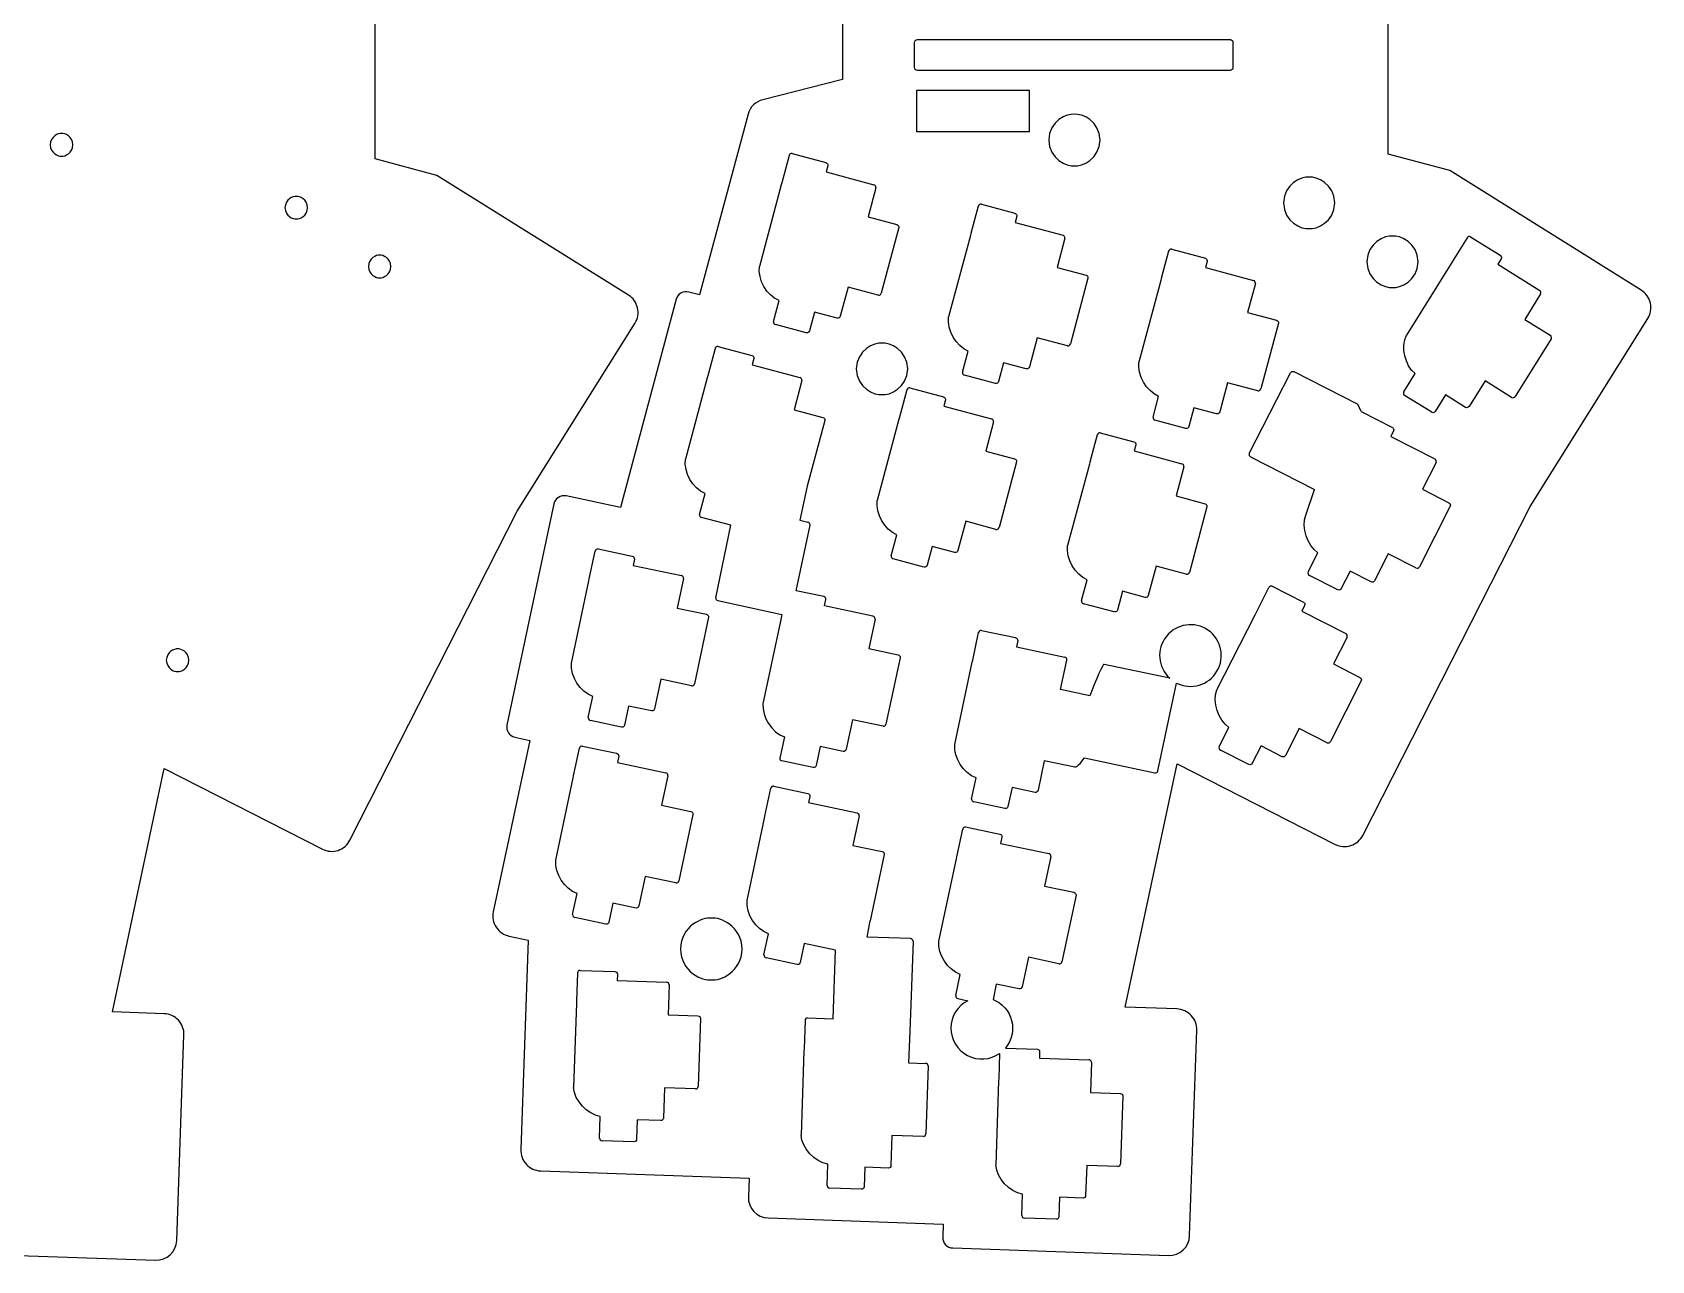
# Model space of a CAD drawing. Extents: x 4 to 881, y 8 to 715.
# Drawn here: x 434.7 to 881.4, y 7.8 to 346.5 of the extents above; entities that cross this region are included whole.
import ezdxf

# ---------------------------------------------------------------- set-up
doc = ezdxf.new("R2010")
doc.units = 0
doc.layers.add('Layer_1', color=7, linetype='CONTINUOUS')

msp = doc.modelspace()

# ---------------------------------------------------------------- linework, layer by layer
at = {"layer": 'Layer_1', "color": 7}
for points in [[(599.111237, 274.08848), (546.280835, 307.101393), (529.272961, 311.658639), (529.272961, 360.605835), (529.272961, 409.553031), (546.280835, 414.110276), (599.112485, 447.123161)], [(878.544938, 275.395252), (825.714536, 308.408165), (808.706662, 312.96541), (808.706662, 361.912606), (808.706662, 410.859802), (825.714536, 415.417048), (878.546186, 448.429932)], [(636.182734, 395.855787), (658.161258, 390.259063), (658.161258, 361.912606), (658.161258, 333.56615), (636.182691, 327.969485)], [(678.82498, 344.546401), (765.111591, 344.546401)], [(678.031279, 336.836165), (678.031279, 343.7527)], [(765.905292, 343.7527), (765.910962, 336.830467)], [(765.117261, 336.036767), (678.824952, 336.042464)], [(632.105663, 323.942811), (618.752877, 274.109913), (615.753334, 274.913637)], [(644.296022, 313.089914), (653.578038, 310.602824)], [(643.448137, 312.554109), (641.423234, 304.997057), (641.276512, 304.44946), (635.260499, 281.997397)], [(654.113854, 309.754925), (653.658985, 308.05734), (666.829037, 304.528433)], [(667.364854, 303.680534), (665.215228, 295.658033), (673.182978, 293.523092)], [(695.633961, 298.607652), (693.609058, 291.0506), (693.462336, 290.503003), (687.446323, 268.05094)], [(696.481846, 299.143457), (705.763862, 296.656367)], [(706.299678, 295.808468), (705.844809, 294.110884), (719.014864, 290.581977)], [(673.718794, 292.675192), (668.869299, 274.576635)], [(719.55068, 289.734077), (717.401055, 281.71158), (725.368805, 279.576638)], [(748.159943, 286.163561), (746.135039, 278.606509), (745.988318, 278.058912), (739.972304, 255.606846)], [(749.007828, 286.699365), (758.289844, 284.212276)], [(830.512704, 289.869092), (826.366836, 283.234294), (826.066392, 282.75351), (813.748921, 263.041384)], [(831.480225, 290.133592), (839.629491, 285.041381)], [(758.82566, 283.364376), (758.37079, 281.666792), (771.540846, 278.137885)], [(839.893992, 284.073888), (838.962669, 282.58346), (850.525486, 275.358175)], [(725.904621, 278.728739), (721.055126, 260.630178)], [(772.076662, 277.289986), (769.927037, 269.267485), (777.894795, 267.132543)], [(612.281568, 272.909268), (596.897609, 215.495337), (581.937919, 218.675117)], [(639.137044, 266.784364), (640.67773, 272.534272)], [(668.021414, 274.04083), (659.697721, 276.271157), (657.54076, 268.221274)], [(850.789987, 274.390682), (846.388746, 267.347211), (853.384141, 262.976017)], [(656.692875, 267.685441), (650.422723, 269.365535), (649.036106, 264.190606)], [(522.297726, 123.741425), (568.448337, 214.427279), (600.913193, 266.271829)], [(648.160838, 263.662115), (639.67286, 265.936465)], [(778.430599, 266.284644), (773.581116, 248.186083)], [(801.731426, 125.048197), (847.882037, 215.734051), (880.346894, 267.5786)], [(623.037419, 259.355693), (621.012515, 251.798641), (620.865794, 251.251044), (614.84978, 228.798958)], [(623.885304, 259.891498), (633.16732, 257.40438)], [(720.207241, 260.094373), (711.883545, 262.324701), (709.726584, 254.274817)], [(853.648614, 262.008524), (843.719545, 246.118635)], [(633.703136, 256.556509), (633.248266, 254.858924), (646.418322, 251.330017)], [(691.322868, 252.837907), (692.863554, 258.587816)], [(708.878699, 253.738984), (702.608547, 255.419079), (701.221929, 250.24415)], [(646.954138, 250.482118), (644.804512, 242.459617), (652.772262, 240.324647)], [(700.346662, 249.715658), (691.858684, 251.990008)], [(770.411322, 230.395581), (781.736051, 252.621624)], [(782.676814, 252.969463), (800.35664, 243.961129)], [(813.008228, 247.359699), (816.162707, 252.40792)], [(842.75208, 245.854134), (835.444165, 250.420606), (831.0279, 243.353098)], [(675.933174, 247.952537), (673.90827, 240.395485), (673.761549, 239.847888), (667.745535, 217.395811)], [(676.781059, 248.488342), (686.063075, 246.001252)], [(743.848849, 240.393813), (745.389536, 246.143721)], [(772.733222, 247.650279), (764.409526, 249.880606), (762.252565, 241.830723)], [(820.724871, 241.735592), (813.272729, 246.392206)], [(830.060408, 243.088597), (824.555441, 246.528468), (821.716401, 241.985069)], [(686.598891, 245.153353), (686.144021, 243.455769), (699.314077, 239.926861)], [(761.40468, 241.29489), (755.134529, 242.974984), (753.747911, 237.800055)], [(801.310297, 241.934635), (800.356649, 243.961126)], [(801.3103, 241.934641), (809.872401, 237.572036)], [(653.308078, 239.476776), (648.458583, 221.378213)], [(699.849893, 239.078962), (697.700268, 231.056461), (705.668017, 228.921511)], [(752.872643, 237.271564), (744.384665, 239.545913)], [(728.459158, 235.565135), (726.434254, 228.008095), (726.287533, 227.460484), (720.271519, 205.008412)], [(729.307043, 236.10094), (738.589056, 233.61385)], [(739.124872, 232.765951), (738.670003, 231.068361), (751.840058, 227.539454)], [(810.220212, 236.631274), (809.422345, 235.065331), (821.570899, 228.87534)], [(706.203833, 228.073626), (701.354339, 209.975068)], [(770.759144, 229.454821), (788.438968, 220.446505)], [(821.91871, 227.934581), (818.148093, 220.534316), (825.497847, 216.789432)], [(752.375874, 226.691569), (750.226249, 218.66906), (758.193999, 216.534112)], [(618.726325, 213.585928), (620.267012, 219.335845)], [(648.458583, 221.37821), (646.36431, 211.988996), (648.645993, 211.459158)], [(786.007726, 213.400125), (788.438968, 220.446505)], [(578.575874, 216.491882), (565.61003, 155.492331)], [(758.729815, 215.686227), (753.88032, 197.587667)], [(825.845658, 215.848675), (817.339226, 199.153879)], [(623.231254, 190.605583), (627.358691, 210.587766), (619.262141, 212.738043)], [(653.020396, 190.898796), (645.365662, 192.520894), (649.225454, 210.64047)], [(700.506454, 209.439252), (692.182757, 211.66958), (690.025796, 203.619691)], [(671.62208, 202.18278), (673.162767, 207.9327)], [(583.377042, 172.533903), (588.209761, 195.27006), (588.327634, 195.824602), (589.954256, 203.477258)], [(590.772937, 204.056717), (600.172396, 202.058799)], [(600.751851, 201.240119), (600.386451, 199.521043), (613.723147, 196.686241)], [(680.645874, 199.060549), (672.157896, 201.334895)], [(689.177911, 203.083875), (682.90776, 204.763955), (681.521142, 199.589026)], [(786.636587, 197.713553), (789.339081, 203.017499)], [(816.398493, 198.806057), (808.720401, 202.718239), (804.936886, 195.292715)], [(753.032435, 197.051851), (744.708739, 199.282178), (742.551778, 191.232289)], [(794.814058, 192.783396), (786.984426, 196.772794)], [(803.996124, 194.944895), (798.212316, 197.891901), (795.780077, 193.118349)], [(614.302605, 195.867561), (612.575793, 187.743543), (620.644354, 186.028517)], [(724.148065, 189.795379), (725.688751, 195.545299)], [(741.703893, 190.696473), (735.433741, 192.376553), (734.047123, 187.201624)], [(761.459686, 165.211152), (772.012287, 185.921793), (772.269673, 186.426933), (775.821512, 193.397831)], [(776.762269, 193.745653), (785.324373, 189.383054)], [(623.810713, 189.786906), (641.4721, 186.010625), (641.05776, 184.110055)], [(666.571144, 185.526241), (653.234451, 188.361043), (653.599851, 190.080119)], [(733.171856, 186.673147), (724.683881, 188.947494)], [(785.672184, 188.442295), (784.874316, 186.876369), (797.02287, 180.686367)], [(621.223812, 185.209838), (617.328167, 166.882277)], [(641.05776, 184.11006), (636.225041, 161.373903)], [(667.150603, 184.707561), (665.42379, 176.583543), (673.492351, 174.868517)], [(689.145038, 150.069903), (693.977757, 172.80606), (694.095622, 173.360602), (695.722243, 181.013258)], [(696.540934, 181.592717), (705.940393, 179.594799)], [(706.519848, 178.776119), (706.154448, 177.057043), (719.491144, 174.222241)], [(797.370681, 179.745608), (793.600064, 172.345343), (800.949818, 168.600458)], [(674.071809, 174.049838), (670.176164, 155.722277)], [(726.412351, 163.564517), (718.34379, 165.279543), (720.070603, 173.403561)], [(748.449159, 168.372921), (730.377241, 172.214578)], [(616.509488, 166.302819), (608.080473, 168.094463), (606.347768, 159.942719)], [(745.179265, 142.870612), (750.342866, 167.06696)], [(801.297629, 167.659699), (792.791198, 150.964903)], [(588.044476, 157.544603), (589.282125, 163.367274)], [(597.219307, 154.898918), (588.623934, 156.725921)], [(605.529085, 159.363261), (599.179598, 160.712887), (598.065715, 155.47248)], [(669.357485, 155.142819), (660.928473, 156.934463), (659.195768, 148.782719)], [(567.793363, 152.130402), (571.88727, 151.260089), (561.838751, 103.985521)], [(642.130123, 152.207274), (640.892475, 146.384603)], [(762.088564, 149.524577), (764.791058, 154.828522)], [(791.850464, 150.617081), (784.172373, 154.529263), (780.388858, 147.103739)], [(579.057043, 118.173906), (583.889762, 140.910063), (584.007635, 141.464605), (585.634257, 149.117258)], [(586.452939, 149.696717), (595.852396, 147.698799)], [(658.377085, 148.203261), (652.027598, 149.552887), (650.913715, 144.312483)], [(770.26602, 144.594422), (762.436386, 148.583818)], [(779.448095, 146.755919), (773.664284, 149.702924), (771.232037, 144.929375)], [(471.0153, 75.860008), (456.774307, 76.356865), (471.044018, 143.490586), (514.671248, 121.261402)], [(596.431851, 146.880119), (596.066451, 145.161045), (609.403147, 142.326244)], [(650.067307, 143.738921), (641.471933, 145.565923)], [(722.277485, 143.838822), (713.84847, 145.630466), (712.115765, 137.478722)], [(724.951684, 146.416652), (744.360593, 142.291165)], [(750.449001, 77.16678), (736.208008, 77.663636), (750.477719, 144.797357), (794.104948, 122.568174)], [(609.982605, 141.507564), (608.255793, 133.383546), (616.324354, 131.66852)], [(639.228937, 138.608719), (648.628396, 136.610802)], [(693.812472, 135.080606), (695.050121, 140.903277)], [(631.833041, 107.085906), (636.66576, 129.822063), (636.783625, 130.376605), (638.410246, 138.029261)], [(649.207851, 135.792122), (648.842451, 134.073045), (662.179144, 131.238244)], [(702.987304, 132.434921), (694.39193, 134.261923)], [(711.297082, 136.899264), (704.947595, 138.248889), (703.833712, 133.008483)], [(616.903812, 130.849841), (613.008167, 112.52228)], [(662.758603, 130.419564), (661.03179, 122.295546), (669.100351, 120.58052)], [(684.753038, 95.853906), (689.585757, 118.590063), (689.703622, 119.144605), (691.330243, 126.797261)], [(692.148934, 127.376719), (701.548393, 125.378802)], [(702.127848, 124.560122), (701.762448, 122.841045), (715.099144, 120.006244)], [(669.679809, 119.761841), (665.784164, 101.43428)], [(715.678603, 119.187564), (713.95179, 111.063546), (722.020351, 109.34852)], [(612.189488, 111.942822), (603.760473, 113.734466), (602.027768, 105.582722)], [(583.724476, 103.184606), (584.962125, 109.007277)], [(722.599809, 108.529841), (718.704164, 90.20228)], [(601.209085, 105.003264), (594.859598, 106.352889), (593.745715, 101.112483)], [(592.899307, 100.538921), (584.303935, 102.365923)], [(676.934714, 96.578314), (664.958452, 96.970476), (665.784164, 101.434272)], [(566.205452, 97.261299), (571.460069, 96.144503), (569.442802, 38.377545)], [(636.500475, 92.096606), (637.738123, 97.919277)], [(647.635598, 95.264889), (646.521715, 90.024483)], [(648.542815, 74.720083), (655.621149, 74.46865), (656.290913, 93.419889), (647.635598, 95.265)], [(677.647531, 95.872697), (676.776969, 70.943003)], [(645.675307, 89.450921), (637.079933, 91.277923)], [(717.885485, 89.622822), (709.45647, 91.414466), (707.723765, 83.262722)], [(585.053163, 87.110419), (584.780124, 79.291562), (584.760338, 78.724979), (583.949131, 55.495035)], [(585.758785, 87.823236), (595.362379, 87.487869)], [(596.075196, 86.782249), (596.013854, 85.025837), (609.640194, 84.549997)], [(689.420472, 80.864606), (690.658121, 86.687277)], [(610.353017, 83.844374), (610.063157, 75.543917), (618.306951, 75.25603)], [(706.905082, 82.683264), (700.555601, 84.032901), (699.705765, 79.776235)], [(689.999111, 80.046096), (692.779175, 79.45308)], [(619.019768, 74.55043), (618.365857, 55.824817)], [(647.837161, 74.006433), (647.564128, 66.187573), (647.544285, 65.620984), (646.733078, 42.391035)], [(474.504749, 13.336228), (476.483261, 69.995863)], [(676.776969, 70.943003), (676.42268, 62.315929), (681.090951, 62.152087)], [(753.93845, 14.643), (755.916962, 71.302635)], [(701.5216, 64.92111), (701.276119, 57.907573), (701.256277, 57.340984), (700.445069, 34.111035)], [(703.121757, 66.395126), (711.937534, 66.064266)], [(712.571193, 65.398238), (712.509851, 63.641835), (726.136191, 63.166011)], [(681.803765, 61.44643), (681.149854, 42.720817)], [(726.849014, 62.460383), (726.559155, 54.159917), (734.802945, 53.87203)], [(617.660235, 55.112017), (609.048162, 55.412745), (608.757313, 47.083961)], [(735.515762, 53.16643), (734.861852, 34.440817)], [(591.148519, 41.543957), (591.356271, 47.493085)], [(608.051693, 46.371161), (601.564309, 46.597649), (601.377335, 41.243428)], [(600.643383, 40.531649), (591.861334, 40.838329)], [(680.444232, 42.008017), (671.832159, 42.308745), (671.54131, 33.979961)], [(574.91079, 32.512606), (632.38646, 30.506754), (632.207395, 25.379164)], [(653.932519, 28.439957), (654.140271, 34.389085)], [(670.83569, 33.267161), (664.348306, 33.493649), (664.161333, 28.139428)], [(734.156229, 33.728017), (725.544159, 34.028745), (725.25331, 25.699961)], [(663.42738, 27.427649), (654.645334, 27.734329)], [(707.644517, 20.159957), (707.852268, 26.109085)], [(724.54769, 24.987161), (718.060306, 25.213649), (717.873333, 19.859428)], [(637.675458, 19.515756), (685.976649, 17.828745), (685.849431, 14.18563)], [(717.13938, 19.147649), (708.357331, 19.454329)], [(409.149726, 9.945992), (468.641015, 7.869529)], [(688.583426, 11.252764), (748.074716, 9.176301)]]:
    msp.add_lwpolyline(points, dxfattribs=at)
msp.add_lwpolyline([(709.741327, 330.499032), (678.560224, 330.499032), (678.560224, 319.160449), (709.741327, 319.160449)], close=True, dxfattribs=at)
for points in [[(678.031279, 343.7527), (678.081755, 344.231355), (678.346322, 344.495922), (678.82498, 344.546401)], [(765.111591, 344.546401), (765.590246, 344.495922), (765.854813, 344.231355), (765.905292, 343.7527)], [(678.824952, 336.042464), (678.346297, 336.092944), (678.08173, 336.357511), (678.031251, 336.836165)], [(765.910962, 336.830467), (765.860486, 336.351813), (765.595919, 336.087246), (765.117261, 336.036767)], [(636.182691, 327.969485), (634.195444, 327.463407), (632.636397, 325.923616), (632.105663, 323.942811)], [(722.15411, 323.928975), (720.08121, 324.213792), (715.164148, 322.087584), (715.067495, 316.842361)], [(729.240724, 316.842361), (729.144062, 322.087584), (724.227009, 324.213792), (722.15411, 323.928975)], [(442.720409, 318.6537), (441.808333, 318.779019), (439.644827, 317.843487), (439.602299, 315.535589)], [(445.838519, 315.535589), (445.795999, 317.843487), (443.632484, 318.779019), (442.720409, 318.6537)], [(439.602299, 315.535589), (439.644818, 313.227689), (441.808333, 312.292157), (442.720409, 312.417479)], [(442.720409, 312.417479), (443.632484, 312.292159), (445.795991, 313.227689), (445.838519, 315.535589)], [(644.296243, 313.090736), (643.869077, 313.140833), (643.586447, 312.962222), (643.448353, 312.554903)], [(715.067495, 316.842361), (715.164157, 311.597135), (720.08121, 309.470927), (722.15411, 309.755747)], [(722.15411, 309.755747), (724.227009, 309.470927), (729.144071, 311.597135), (729.240724, 316.842361)], [(653.578038, 310.602824), (653.985352, 310.46472), (654.163958, 310.182087), (654.113854, 309.754925)], [(667.365676, 303.680336), (667.415773, 304.10749), (667.237162, 304.390114), (666.829843, 304.528207)], [(786.91578, 306.576136), (784.842883, 306.860956), (779.925821, 304.734745), (779.829165, 299.489522)], [(794.002394, 299.489522), (793.905732, 304.734745), (788.988679, 306.860956), (786.91578, 306.576136)], [(507.482079, 301.30086), (506.570003, 301.42618), (504.406497, 300.490648), (504.363969, 298.18275)], [(510.600189, 298.18275), (510.557669, 300.490648), (508.394154, 301.42618), (507.482079, 301.30086)], [(779.829165, 299.489522), (779.925827, 294.244299), (784.842883, 292.118088), (786.91578, 292.402908)], [(786.91578, 292.402908), (788.988679, 292.118088), (793.905741, 294.244299), (794.002394, 299.489522)], [(504.363969, 298.18275), (504.406488, 295.874853), (506.570003, 294.93932), (507.482079, 295.06464)], [(507.482079, 295.06464), (508.394154, 294.93932), (510.557664, 295.874853), (510.600189, 298.18275)], [(696.482067, 299.144279), (696.054903, 299.194377), (695.772273, 299.015766), (695.634177, 298.608446)], [(705.763862, 296.656367), (706.171178, 296.518263), (706.349784, 296.23563), (706.299678, 295.808468)], [(673.182978, 293.523092), (673.590294, 293.384988), (673.768899, 293.102355), (673.718794, 292.675192)], [(719.551502, 289.733879), (719.601581, 290.161036), (719.42297, 290.443659), (719.015669, 290.58175)], [(809.922926, 290.344173), (807.850026, 290.628992), (802.932965, 288.502781), (802.836312, 283.257558)], [(817.00954, 283.257558), (816.912879, 288.502781), (811.995823, 290.628992), (809.922926, 290.344173)], [(749.008049, 286.700187), (748.580885, 286.750285), (748.298254, 286.571674), (748.160158, 286.164354)], [(831.48065, 290.134329), (831.086801, 290.307129), (830.764303, 290.218953), (830.513157, 289.8698)], [(530.489225, 285.068897), (529.57715, 285.194217), (527.41364, 284.258684), (527.371115, 281.950787)], [(527.371115, 281.950787), (527.413635, 279.642889), (529.57715, 278.707357), (530.489225, 278.832677)], [(533.607335, 281.950787), (533.564816, 284.258684), (531.401301, 285.194217), (530.489225, 285.068897)], [(530.489225, 278.832677), (531.401301, 278.707357), (533.564807, 279.642889), (533.607335, 281.950787)], [(640.67773, 272.534272), (637.265735, 273.972781), (634.773268, 278.326749), (635.260484, 281.997397)], [(758.289844, 284.212276), (758.69716, 284.074172), (758.875765, 283.791539), (758.82566, 283.364376)], [(802.836312, 283.257558), (802.932973, 278.012336), (807.850026, 275.886125), (809.922926, 276.170944)], [(809.922926, 276.170944), (811.995823, 275.886125), (816.912884, 278.012336), (817.00954, 283.257558)], [(839.629491, 285.041381), (839.978621, 284.790228), (840.066788, 284.46773), (839.893992, 284.073888)], [(725.368805, 279.576638), (725.776119, 279.438534), (725.954724, 279.155901), (725.904621, 278.728739)], [(772.077484, 277.289787), (772.127563, 277.716942), (771.948951, 277.999566), (771.541651, 278.137658)], [(601.632261, 270.55362), (601.294276, 272.019755), (600.387348, 273.291406), (599.111237, 274.08848)], [(613.602329, 274.630486), (612.951245, 274.254593), (612.476152, 273.635451), (612.281568, 272.909268)], [(615.753334, 274.913637), (615.027154, 275.108232), (614.253413, 275.006379), (613.602329, 274.630486)], [(668.021199, 274.040008), (668.448363, 273.98991), (668.730991, 274.168521), (668.869084, 274.575841)], [(850.790724, 274.390228), (850.963449, 274.784089), (850.875291, 275.106596), (850.526252, 275.35775)], [(881.065962, 271.860392), (880.727977, 273.326527), (879.821049, 274.598178), (878.544938, 275.395252)], [(600.913193, 266.271829), (601.711564, 267.547128), (601.970246, 269.087485), (601.632261, 270.55362)], [(657.54076, 268.221274), (657.402656, 267.813956), (657.120027, 267.635345), (656.692875, 267.685441)], [(692.863554, 258.587816), (689.451559, 260.026325), (686.959092, 264.380292), (687.446308, 268.05094)], [(880.346894, 267.5786), (881.145265, 268.8539), (881.403947, 270.394257), (881.065962, 271.860392)], [(639.136239, 266.784562), (639.086141, 266.357413), (639.264746, 266.07479), (639.672055, 265.936691)], [(649.036106, 264.190606), (648.89802, 263.783289), (648.615392, 263.604677), (648.18822, 263.654773)], [(777.894795, 267.132543), (778.302105, 266.994439), (778.480706, 266.711806), (778.430599, 266.284644)], [(623.885525, 259.89232), (623.458361, 259.942417), (623.17573, 259.763806), (623.037634, 259.356487)], [(669.075225, 260.80054), (667.002325, 261.085357), (662.085264, 258.959149), (661.988611, 253.713926)], [(676.161839, 253.713926), (676.065178, 258.959149), (671.148122, 261.085357), (669.075225, 260.80054)], [(720.207026, 260.093551), (720.634188, 260.043454), (720.916816, 260.222065), (721.054911, 260.629384)], [(816.162707, 252.40792), (813.320379, 254.781136), (812.209788, 259.673573), (813.748893, 263.041384)], [(853.384141, 262.976017), (853.733275, 262.724864), (853.821433, 262.402366), (853.648614, 262.008524)], [(633.16732, 257.40438), (633.57462, 257.266276), (633.753226, 256.983652), (633.703136, 256.556509)], [(745.389536, 246.143721), (741.977541, 247.58223), (739.485077, 251.936201), (739.97229, 255.606846)], [(646.95496, 250.481891), (647.005057, 250.909061), (646.826446, 251.191694), (646.419127, 251.329791)], [(661.988611, 253.713926), (662.085272, 248.4687), (667.002325, 246.342492), (669.075225, 246.627312)], [(669.075225, 246.627312), (671.148122, 246.342492), (676.065183, 248.4687), (676.161839, 253.713926)], [(691.322063, 252.838106), (691.271965, 252.410957), (691.45057, 252.128333), (691.857879, 251.990235)], [(701.221929, 250.24415), (701.083826, 249.836832), (700.801197, 249.658221), (700.374044, 249.708317)], [(709.726584, 254.274817), (709.58848, 253.8675), (709.305851, 253.688889), (708.878699, 253.738984)], [(781.736051, 252.621624), (781.955814, 252.991328), (782.269401, 253.107274), (782.676814, 252.969463)], [(676.78128, 248.489164), (676.354116, 248.539261), (676.071486, 248.36065), (675.933389, 247.953331)], [(686.063075, 246.001252), (686.470391, 245.863148), (686.648996, 245.580515), (686.598891, 245.153353)], [(772.733007, 247.649457), (773.160167, 247.599359), (773.442795, 247.77797), (773.580889, 248.18529)], [(813.007519, 247.360153), (812.834719, 246.966311), (812.922886, 246.643813), (813.27202, 246.39266)], [(842.751626, 245.853425), (843.145468, 245.680625), (843.467966, 245.768792), (843.719119, 246.117926)], [(762.252565, 241.830723), (762.114461, 241.423405), (761.831833, 241.244794), (761.40468, 241.29489)], [(821.716401, 241.985069), (821.46525, 241.635937), (821.142752, 241.54777), (820.748908, 241.720569)], [(831.0279, 243.353098), (830.776747, 243.003966), (830.454249, 242.915799), (830.060408, 243.088597)], [(652.772262, 240.324647), (653.179561, 240.186543), (653.358166, 239.90392), (653.308078, 239.476776)], [(699.850715, 239.078764), (699.900794, 239.505918), (699.722183, 239.788542), (699.314882, 239.926635)], [(743.848044, 240.394011), (743.797946, 239.966862), (743.976552, 239.684238), (744.38386, 239.54614)], [(753.747911, 237.800055), (753.609826, 237.392737), (753.327197, 237.214126), (752.900026, 237.264222)], [(809.872401, 237.572036), (810.242092, 237.352264), (810.358029, 237.038677), (810.220212, 236.631274)], [(729.307264, 236.101762), (728.880098, 236.15186), (728.597468, 235.973249), (728.459374, 235.565929)], [(738.589056, 233.61385), (738.996372, 233.475746), (739.174978, 233.193113), (739.124872, 232.765951)], [(620.267012, 219.335845), (616.85502, 220.774357), (614.362555, 225.128316), (614.849766, 228.798958)], [(705.668017, 228.921511), (706.075326, 228.783407), (706.253931, 228.500779), (706.203833, 228.073626)], [(770.410582, 230.395958), (770.272761, 229.988553), (770.388701, 229.674967), (770.758401, 229.455198)], [(821.919475, 227.934196), (822.057296, 228.341612), (821.941349, 228.655201), (821.571636, 228.874963)], [(752.376696, 226.691351), (752.426794, 227.118515), (752.248183, 227.401144), (751.840863, 227.539239)], [(581.937919, 218.675117), (580.406637, 219.000608), (578.901418, 218.023152), (578.575874, 216.491882)], [(673.162767, 207.9327), (669.750778, 209.371209), (667.258313, 213.725169), (667.745521, 217.395811)], [(758.193999, 216.534112), (758.601307, 216.396009), (758.779912, 216.11338), (758.729815, 215.686227)], [(825.497847, 216.789432), (825.867536, 216.569662), (825.983473, 216.256076), (825.845658, 215.848675)], [(618.72552, 213.586143), (618.675422, 213.158987), (618.854028, 212.876358), (619.261336, 212.738258)], [(649.225454, 210.640473), (649.25312, 211.069667), (649.059968, 211.342561), (648.645996, 211.459156)], [(700.506238, 209.438444), (700.933395, 209.388347), (701.216023, 209.566953), (701.354123, 209.974263)], [(789.339081, 203.017499), (786.300738, 205.13397), (784.767986, 209.910997), (786.007721, 213.400128)], [(590.773113, 204.057547), (590.343913, 204.085213), (590.071019, 203.892056), (589.954429, 203.478075)], [(600.172396, 202.058799), (600.586373, 201.9422), (600.779525, 201.669307), (600.751851, 201.240119)], [(671.621275, 202.182996), (671.571178, 201.755839), (671.749783, 201.473211), (672.157091, 201.335111)], [(690.025796, 203.619691), (689.887692, 203.212379), (689.605064, 203.033772), (689.177911, 203.083872)], [(725.688751, 195.545299), (722.276759, 196.983808), (719.784295, 201.337767), (720.271505, 205.008412)], [(614.303436, 195.867383), (614.331102, 196.296584), (614.137945, 196.569479), (613.723963, 196.686068)], [(681.521142, 199.589026), (681.383038, 199.181716), (681.10041, 199.00311), (680.673257, 199.05321)], [(753.03222, 197.051043), (753.459378, 197.000945), (753.742006, 197.179551), (753.880105, 197.586862)], [(786.63585, 197.71393), (786.498048, 197.306518), (786.613995, 196.992932), (786.983689, 196.773171)], [(816.398096, 198.805314), (816.805504, 198.667494), (817.119092, 198.783435), (817.338858, 199.153137)], [(776.762666, 193.74641), (776.355253, 193.884212), (776.041666, 193.768266), (775.821903, 193.398574)], [(795.780077, 193.118349), (795.560308, 192.748653), (795.246721, 192.632713), (794.839314, 192.770529)], [(804.936886, 195.292715), (804.717118, 194.923019), (804.403531, 194.807079), (803.996124, 194.944895)], [(623.231254, 190.605586), (623.203588, 190.176392), (623.396741, 189.903499), (623.810713, 189.786906)], [(653.599851, 190.080119), (653.627517, 190.509311), (653.434365, 190.782204), (653.020396, 190.898799)], [(724.14726, 189.795594), (724.097162, 189.368438), (724.275767, 189.085809), (724.683076, 188.947709)], [(742.551778, 191.232289), (742.413674, 190.824979), (742.131045, 190.646373), (741.703893, 190.69647)], [(785.324373, 189.383054), (785.694061, 189.163282), (785.809998, 188.849696), (785.672184, 188.442295)], [(620.644354, 186.028517), (621.058331, 185.911919), (621.251484, 185.639026), (621.223812, 185.209838)], [(667.151433, 184.707383), (667.179099, 185.136584), (666.985942, 185.409479), (666.571961, 185.526068)], [(734.047123, 187.201624), (733.90902, 186.794314), (733.626391, 186.615709), (733.199238, 186.665808)], [(759.007358, 181.656866), (755.325196, 184.196202), (750.305302, 183.44908), (747.522221, 179.947508)], [(696.54111, 181.593547), (696.111909, 181.621213), (695.839014, 181.428056), (695.722425, 181.014075)], [(705.940393, 179.594799), (706.354368, 179.4782), (706.54752, 179.205307), (706.519848, 178.776119)], [(747.522221, 179.947508), (744.73914, 176.445936), (745.144284, 171.386946), (748.449159, 168.372921)], [(761.491273, 170.314007), (763.775183, 174.159822), (762.68952, 179.11753), (759.007358, 181.656866)], [(797.371447, 179.745222), (797.509267, 180.152636), (797.393321, 180.466226), (797.023607, 180.68599)], [(474.745487, 176.467737), (473.833412, 176.593056), (471.669905, 175.657527), (471.627377, 173.349626)], [(477.863597, 173.349626), (477.821078, 175.657527), (475.657563, 176.593059), (474.745487, 176.467737)], [(673.492351, 174.868517), (673.90633, 174.751919), (674.099483, 174.479026), (674.071809, 174.049838)], [(471.627377, 173.349626), (471.669897, 171.041729), (473.833412, 170.106197), (474.745487, 170.231516)], [(474.745487, 170.231516), (475.657563, 170.106197), (477.821069, 171.041729), (477.863597, 173.349626)], [(589.282125, 163.367274), (585.799523, 164.625245), (583.082606, 168.842792), (583.377042, 172.533903)], [(720.071433, 173.403383), (720.099099, 173.832584), (719.905942, 174.105479), (719.491961, 174.222068)], [(730.377241, 172.214578), (730.17737, 172.665819), (727.996895, 167.908742), (726.412351, 163.564517)], [(750.342866, 167.06696), (754.334646, 165.048981), (759.207362, 166.468191), (761.491273, 170.314007)], [(616.509315, 166.302006), (616.938506, 166.27434), (617.2114, 166.467491), (617.327994, 166.881461)], [(800.949818, 168.600458), (801.319505, 168.380688), (801.435442, 168.067102), (801.297629, 167.659699)], [(636.225041, 161.373903), (635.930603, 157.682792), (638.64752, 153.465245), (642.130123, 152.207274)], [(764.791058, 154.828522), (761.752712, 156.944991), (760.219954, 161.722018), (761.459686, 165.211152)], [(588.04366, 157.544776), (588.015984, 157.115582), (588.209137, 156.842688), (588.623118, 156.726094)], [(606.347768, 159.942719), (606.231169, 159.52874), (605.958275, 159.335587), (605.529085, 159.363261)], [(565.61003, 155.492331), (565.284617, 153.961058), (566.262109, 152.455902), (567.793363, 152.130402)], [(598.065715, 155.47248), (597.949117, 155.058503), (597.676224, 154.865351), (597.247036, 154.893025)], [(669.357312, 155.142006), (669.786506, 155.11434), (670.059399, 155.307491), (670.175991, 155.721461)], [(586.453115, 149.697547), (586.023914, 149.725213), (585.751019, 149.532056), (585.634429, 149.118075)], [(595.852396, 147.698799), (596.266373, 147.5822), (596.459525, 147.309307), (596.431851, 146.880119)], [(659.195768, 148.782719), (659.079169, 148.36874), (658.806275, 148.175587), (658.377085, 148.203261)], [(695.050121, 140.903277), (691.56752, 142.161245), (688.850603, 146.378792), (689.145038, 150.069903)], [(762.087824, 149.524954), (761.950003, 149.117549), (762.065943, 148.803963), (762.435643, 148.584195)], [(791.850067, 150.616338), (792.257474, 150.478517), (792.571061, 150.594458), (792.790829, 150.96416)], [(640.891658, 146.384776), (640.863992, 145.955582), (641.057145, 145.682689), (641.471117, 145.566096)], [(650.913715, 144.312483), (650.797117, 143.898504), (650.524224, 143.705352), (650.095036, 143.733027)], [(722.277312, 143.838009), (722.824525, 143.937486), (723.715982, 144.797033), (724.951684, 146.416652)], [(771.232037, 144.929375), (771.012268, 144.559679), (770.698682, 144.443739), (770.291277, 144.581556)], [(780.388858, 147.103739), (780.169089, 146.734042), (779.855502, 146.618102), (779.448095, 146.755919)], [(609.983436, 141.507386), (610.011102, 141.936585), (609.817945, 142.20948), (609.403963, 142.326071)], [(639.229113, 138.60955), (638.799912, 138.637216), (638.527017, 138.444059), (638.410428, 138.030077)], [(744.360591, 142.291168), (744.789782, 142.263483), (745.062674, 142.456631), (745.179265, 142.870612)], [(648.628396, 136.610802), (649.042371, 136.494203), (649.235523, 136.22131), (649.207851, 135.792122)], [(693.811655, 135.080779), (693.78397, 134.651583), (693.977123, 134.378689), (694.391114, 134.262096)], [(712.115765, 137.478722), (711.999166, 137.064741), (711.726272, 136.871588), (711.297082, 136.899264)], [(616.324354, 131.66852), (616.738331, 131.551922), (616.931484, 131.279029), (616.903812, 130.849841)], [(662.759433, 130.419386), (662.787099, 130.848585), (662.593942, 131.12148), (662.179961, 131.238071)], [(703.833712, 133.008483), (703.717114, 132.594506), (703.444221, 132.401354), (703.015033, 132.429027)], [(692.14911, 127.37755), (691.719909, 127.405216), (691.447014, 127.212059), (691.330425, 126.798077)], [(701.548393, 125.378802), (701.962368, 125.262203), (702.15552, 124.98931), (702.127848, 124.560122)], [(514.671248, 121.261402), (516.011385, 120.578555), (517.567946, 120.456233), (518.998297, 120.921363)], [(518.998297, 120.921363), (520.428648, 121.386493), (521.615544, 122.400948), (522.297726, 123.741425)], [(794.104948, 122.568174), (795.445086, 121.885326), (797.001646, 121.763005), (798.431998, 122.228135)], [(798.431998, 122.228135), (799.862349, 122.693265), (801.049245, 123.70772), (801.731426, 125.048197)], [(584.962125, 109.007277), (581.479524, 110.265245), (578.762606, 114.482795), (579.057043, 118.173906)], [(669.100351, 120.58052), (669.51433, 120.463922), (669.707483, 120.191029), (669.679809, 119.761841)], [(715.679433, 119.187386), (715.707099, 119.616587), (715.513942, 119.889482), (715.099961, 120.006071)], [(612.189315, 111.942009), (612.618506, 111.914342), (612.8914, 112.107494), (613.007994, 112.521464)], [(722.020351, 109.34852), (722.434329, 109.231922), (722.627481, 108.959029), (722.599809, 108.529841)], [(561.838751, 103.985521), (561.526106, 102.514772), (561.810528, 100.980062), (562.629446, 99.719022)], [(583.72366, 103.184779), (583.695984, 102.755585), (583.889137, 102.482691), (584.303118, 102.366096)], [(602.027768, 105.582722), (601.911169, 105.168741), (601.638275, 104.975588), (601.209085, 105.003264)], [(637.738123, 97.919277), (634.25552, 99.177245), (631.538603, 103.394795), (631.833041, 107.085906)], [(562.629446, 99.719022), (563.448364, 98.457981), (564.734695, 97.57391), (566.205452, 97.261299)], [(593.745715, 101.112483), (593.629117, 100.698506), (593.356224, 100.505354), (592.927036, 100.533027)], [(621.980708, 102.201083), (619.493227, 102.542865), (613.592753, 99.991414), (613.476771, 93.697146)], [(630.484645, 93.697146), (630.368651, 99.991414), (624.468186, 102.542865), (621.980708, 102.201083)], [(677.647534, 95.872697), (677.600252, 96.300177), (677.362646, 96.535384), (676.934717, 96.57832)], [(690.658121, 86.687277), (687.17552, 87.945248), (684.458603, 92.162795), (684.753038, 95.853906)], [(613.476771, 93.697146), (613.592765, 87.402878), (619.493227, 84.851427), (621.980708, 85.193209)], [(621.980708, 85.193209), (624.468186, 84.851427), (630.36866, 87.402878), (630.484645, 93.697146)], [(636.499658, 92.096779), (636.471973, 91.667585), (636.665126, 91.394691), (637.079117, 91.278096)], [(646.521715, 90.024483), (646.405117, 89.610506), (646.132224, 89.417354), (645.703036, 89.445027)], [(717.885312, 89.622009), (718.314504, 89.594342), (718.587397, 89.787494), (718.703991, 90.201464)], [(585.758814, 87.824086), (585.331329, 87.776804), (585.096122, 87.539193), (585.053194, 87.111252)], [(595.362379, 87.487869), (595.790314, 87.444934), (596.027919, 87.209727), (596.075193, 86.782249)], [(610.353867, 83.844346), (610.306586, 84.271833), (610.068974, 84.507041), (609.641033, 84.549969)], [(689.419655, 80.864779), (689.391989, 80.435585), (689.585141, 80.162691), (689.999111, 80.046096)], [(707.723765, 83.262722), (707.607166, 82.848743), (707.334272, 82.65559), (706.905082, 82.683264)], [(692.779175, 79.45308), (689.926977, 78.019383), (688.117952, 75.109097), (688.094722, 71.916922)], [(699.705765, 79.776235), (702.254629, 78.777955), (704.1671, 76.61374), (704.844197, 73.961418)], [(754.397553, 75.367222), (753.372099, 76.466976), (751.951752, 77.114301), (750.449001, 77.16678)], [(474.963853, 74.06045), (473.938399, 75.160204), (472.518051, 75.807529), (471.0153, 75.860008)], [(476.483261, 69.995863), (476.535858, 71.49861), (475.989306, 72.960696), (474.963853, 74.06045)], [(618.306951, 75.25603), (618.734886, 75.213132), (618.97249, 74.977932), (619.019765, 74.55043)], [(648.542812, 74.720083), (648.115327, 74.672839), (647.88012, 74.43523), (647.837192, 74.007255)], [(688.094722, 71.916922), (688.071493, 68.724747), (689.837972, 65.788441), (692.669004, 64.313388)], [(704.844197, 73.961418), (705.521294, 71.309097), (704.88022, 68.493001), (703.121757, 66.395126)], [(755.916962, 71.302635), (755.969559, 72.805381), (755.423007, 74.267468), (754.397553, 75.367222)], [(692.669004, 64.313388), (695.500035, 62.838334), (698.918699, 63.073022), (701.5216, 64.92111)], [(711.937534, 66.064266), (712.317729, 66.04518), (712.528948, 65.82317), (712.57119, 65.398238)], [(726.849865, 62.460354), (726.802583, 62.887838), (726.564971, 63.123047), (726.137031, 63.165983)], [(681.803762, 61.44643), (681.75648, 61.873894), (681.518875, 62.109094), (681.090948, 62.15203)], [(591.356271, 47.493085), (587.708137, 48.127195), (584.300127, 51.80889), (583.949136, 55.495035)], [(617.660206, 55.111195), (618.087684, 55.158439), (618.322891, 55.396039), (618.365826, 55.823995)], [(734.802945, 53.87203), (735.23088, 53.829132), (735.468485, 53.593932), (735.515759, 53.16643)], [(608.757313, 47.083961), (608.714377, 46.656024), (608.479171, 46.418424), (608.051693, 46.371161)], [(591.147686, 41.543986), (591.194968, 41.116502), (591.432574, 40.881293), (591.860503, 40.838357)], [(601.377335, 41.243428), (601.3344, 40.815491), (601.099193, 40.577882), (600.671716, 40.5306)], [(654.140271, 34.389085), (650.492135, 35.023195), (647.084126, 38.70489), (646.733134, 42.391035)], [(680.444203, 42.007195), (680.871681, 42.054439), (681.106888, 42.292039), (681.149823, 42.719995)], [(569.442802, 38.377545), (569.38999, 36.874659), (569.936449, 35.412363), (570.961931, 34.312435)], [(570.961931, 34.312435), (571.987414, 33.212507), (573.407892, 32.565075), (574.91079, 32.512606)], [(671.54131, 33.979961), (671.498374, 33.552024), (671.263168, 33.314424), (670.83569, 33.267161)], [(707.852268, 26.109085), (704.204133, 26.743195), (700.796123, 30.42489), (700.445132, 34.111035)], [(734.156201, 33.727195), (734.583678, 33.774439), (734.818885, 34.012039), (734.86182, 34.439995)], [(653.931686, 28.439986), (653.978968, 28.012502), (654.216574, 27.777293), (654.644503, 27.734357)], [(664.161333, 28.139428), (664.118397, 27.711491), (663.883191, 27.473891), (663.455713, 27.426628)], [(632.207395, 25.379164), (632.098285, 22.250087), (634.546386, 19.624987), (637.675458, 19.515756)], [(725.25331, 25.699961), (725.210374, 25.272024), (724.975168, 25.034424), (724.54769, 24.987161)], [(707.643683, 20.159986), (707.690965, 19.732502), (707.928571, 19.497293), (708.3565, 19.454357)], [(717.873333, 19.859428), (717.830397, 19.431491), (717.595191, 19.193891), (717.167713, 19.146628)], [(685.849431, 14.18563), (685.822917, 13.434119), (686.096098, 12.702869), (686.608852, 12.152818)], [(748.074716, 9.176301), (751.203404, 9.066997), (753.828487, 11.514335), (753.93845, 14.643)], [(468.641015, 7.869529), (471.769703, 7.760226), (474.394786, 10.207564), (474.504749, 13.336228)], [(686.608852, 12.152818), (687.121605, 11.602768), (687.831906, 11.278997), (688.583426, 11.252764)]]:
    msp.add_open_spline(points, degree=3, dxfattribs=at)

doc.saveas('drawing.dxf')
